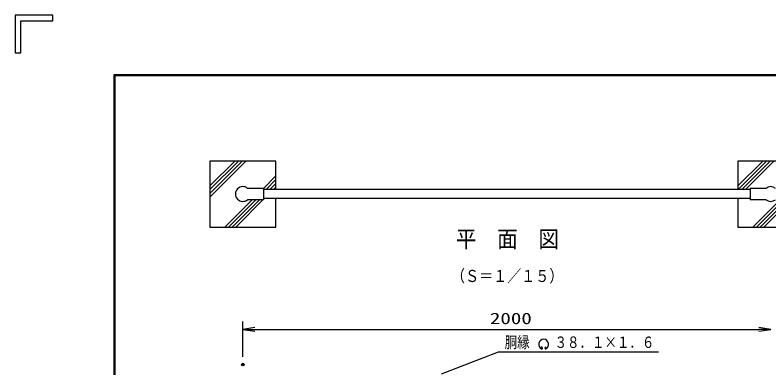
# Model space of a CAD drawing. Units: millimetres, scale not verified. Extents: x -4425 to 4425, y -3150 to 3150.
# Drawn here: x -4425 to -1569, y 1813 to 3150 of the extents above; entities that cross this region are included whole.
import ezdxf
from ezdxf.enums import TextEntityAlignment as Align

# ---------------------------------------------------------------- set-up
doc = ezdxf.new("R2010")
doc.units = ezdxf.units.MM
doc.header["$LTSCALE"] = 20
doc.header["$PDMODE"] = 32
doc.header["$PDSIZE"] = 10
for name, color, linetype, lineweight in [('0-2_1', 7, 'Continuous', 25), ('0-3_0', 7, 'Continuous', 25), ('0-8_EXTCNT-L', 1, 'Continuous', 25), ('0-9_DEFPOINTS', 7, 'Continuous', 25), ('0-C_WAKU', 7, 'Continuous', 25)]:
    doc.layers.add(name, color=color, linetype=linetype, lineweight=lineweight)
doc.styles.add('ＭＳ ゴシック', font='')
doc.styles.get('ＭＳ ゴシック').set_extended_font_data('MS Gothic')

# ---------------------------------------------------------------- blocks, each defined once
blk = doc.blocks.new('DARROWS')
at = {"layer": '0-3_0', "color": 2}
blk.add_line((0, 0), (-19.982, 0), dxfattribs=at)
blk.add_lwpolyline([(-20, -3.333), (0, 0), (-20, 3.333)], dxfattribs=at)

msp = doc.modelspace()

# ---------------------------------------------------------------- linework, layer by layer
at = {"layer": '0-2_1'}
for p, q in [((-3437.37, 2597.14), (-3687.37, 2597.14)), ((-3687.37, 2597.14), (-3687.37, 2489.64)), ((-3437.37, 2489.64), (-3437.37, 2597.14)), ((-3687.37, 2502.85), (-3687.37, 2347.14)), ((-3484.37, 2493.64), (-3544.59, 2493.64)), ((-3484.37, 2493.64), (-3484.37, 2450.64)), ((-1640.37, 2489.64), (-3484.37, 2489.64)), ((-1580.15, 2493.64), (-1640.37, 2493.64)), ((-1640.37, 2493.64), (-1640.37, 2450.64)), ((-3484.37, 2450.64), (-3544.59, 2450.64)), ((-1640.37, 2454.64), (-3484.37, 2454.64)), ((-3437.37, 2347.14), (-3437.37, 2454.64)), ((-1687.37, 2454.64), (-1687.37, 2347.14)), ((-1580.15, 2450.64), (-1640.37, 2450.64)), ((-3687.37, 2347.14), (-3437.37, 2347.14))]:
    msp.add_line(p, q, dxfattribs=at)
at = {"layer": '0-2_1', "color": 4}
for p, q in [((-3687.37, 2460.42), (-3550.65, 2597.14)), ((-3687.37, 2474.57), (-3564.79, 2597.14)), ((-3687.37, 2488.71), (-3578.93, 2597.14)), ((-3687.37, 2502.85), (-3593.07, 2597.14)), ((-1687.37, 2502.85), (-1593.07, 2597.14)), ((-1686.43, 2489.64), (-1578.93, 2597.14)), ((-1672.29, 2489.64), (-1564.79, 2597.14)), ((-1658.15, 2489.64), (-1550.65, 2597.14)), ((-3484.44, 2493.64), (-3437.37, 2540.72)), ((-3474.3, 2489.64), (-3437.37, 2526.58)), ((-3460.16, 2489.64), (-3437.37, 2512.44)), ((-3446.02, 2489.64), (-3437.37, 2498.29)), ((-3630.94, 2347.14), (-3527.44, 2450.64)), ((-3616.8, 2347.14), (-3513.3, 2450.64)), ((-3602.66, 2347.14), (-3499.16, 2450.64)), ((-3588.52, 2347.14), (-3481.02, 2454.64)), ((-1630.94, 2347.14), (-1527.44, 2450.64)), ((-1616.8, 2347.14), (-1513.3, 2450.64)), ((-1602.66, 2347.14), (-1499.16, 2450.64)), ((-1588.52, 2347.14), (-1481.02, 2454.64)), ((-2427.66, 1887.7), (-2430.72, 1894.27)), ((-2417.6, 1887.69), (-2413.97, 1893.96))]:
    msp.add_line(p, q, dxfattribs=at)
at = {"layer": '0-2_1'}
for points in [[(-1437.37, 2489.64), (-1437.37, 2597.14), (-1687.37, 2597.14), (-1687.37, 2489.64)], [(-1687.37, 2347.14), (-1437.37, 2347.14), (-1437.37, 2454.64)]]:
    msp.add_lwpolyline(points, dxfattribs=at)
for centre, start, end in [((-3562.37, 2472.14), 50.40737, 309.59051), ((-1562.37, 2472.14), 50.40737, 129.59256), ((-1562.37, 2472.14), 230.40744, 309.59262)]:
    msp.add_arc(centre, 27.9, start, end, dxfattribs=at)
at = {"layer": '0-2_1', "color": 4}
for centre, radius, start, end in [((-2422.63, 1902.8), 19, 292.92895, 245.65759), ((-2429.63, 1887.33), 2, 245.55066, 10.6575), ((-2415.63, 1887.32), 2, 169.34241, 276.63708)]:
    msp.add_arc(centre, radius, start, end, dxfattribs=at)
at = {"layer": '0-3_0', "color": 2}
msp.add_lwpolyline([(-2809.55, 1790.65), (-2594.33, 1874.84), (-1988.15, 1874.84)], dxfattribs=at)
at = {"layer": '0-8_EXTCNT-L'}
msp.add_line((-3562.37, 1855.82), (-3562.37, 1989.49), dxfattribs=at)
at = {"layer": '0-8_EXTCNT-L', "color": 2}
msp.add_line((-3517.37, 1959.49), (-1607.37, 1959.49), dxfattribs=at)
at = {"layer": '0-9_DEFPOINTS'}
msp.add_point((-3562.37, 1825.82), dxfattribs=at)
at = {"layer": '0-C_WAKU'}
for p, q in [((-4281.91, 3150), (-4425.16, 3150)), ((-4403.67, 3006.75), (-4403.67, 3128.51)), ((-4048.16, 2923), (4197.84, 2923)), ((-4048.16, -2923), (-4048.16, 2923))]:
    msp.add_line(p, q, dxfattribs=at)
for points in [[(-4425.16, 3150), (-4425.16, 3006.75), (-4403.67, 3006.75)], [(-4403.67, 3128.51), (-4281.91, 3128.51), (-4281.91, 3150)], [(-4046.16, -2921), (-4046.16, 2921), (4195.84, 2921)]]:
    msp.add_lwpolyline(points, dxfattribs=at)
msp.add_lwpolyline([(-4050.16, 2925), (4199.84, 2925), (4199.84, -2925), (-4050.16, -2925)], close=True, dxfattribs=at)

# ---------------------------------------------------------------- block references
at = {"layer": '0-8_EXTCNT-L', "xscale": 2.25, "yscale": 2.25, "rotation": 180}
msp.add_blockref('DARROWS', (-3562.37, 1959.49), dxfattribs=at)
at = {"layer": '0-8_EXTCNT-L', "xscale": 2.25, "yscale": 2.25}
msp.add_blockref('DARROWS', (-1562.37, 1959.49), dxfattribs=at)

# ---------------------------------------------------------------- texts
at = {"layer": '0-2_1', "color": 4, "style": 'ＭＳ ゴシック'}
for s, height, width, p in [('平\u3000面\u3000図', 63.64, 0.9, (-2755.17, 2250.57)), ('（Ｓ＝１／１５）', 45.89, 0.85, (-2773.6, 2124.99)), ('胴縁\u3000\u3000３８．１×１．６', 43.3, 0.8, (-2570.42, 1875.94))]:
    msp.add_text(s, height=height, dxfattribs=dict(at, width=width)).set_placement(p, align=Align.BOTTOM_LEFT)
at = {"layer": '0-8_EXTCNT-L', "color": 3, "style": 'ＭＳ ゴシック', "width": 1.35}
msp.add_text('2000', height=43.26, dxfattribs=at).set_placement((-2626.49, 1966.16), align=Align.BOTTOM_LEFT)

doc.saveas('drawing.dxf')
